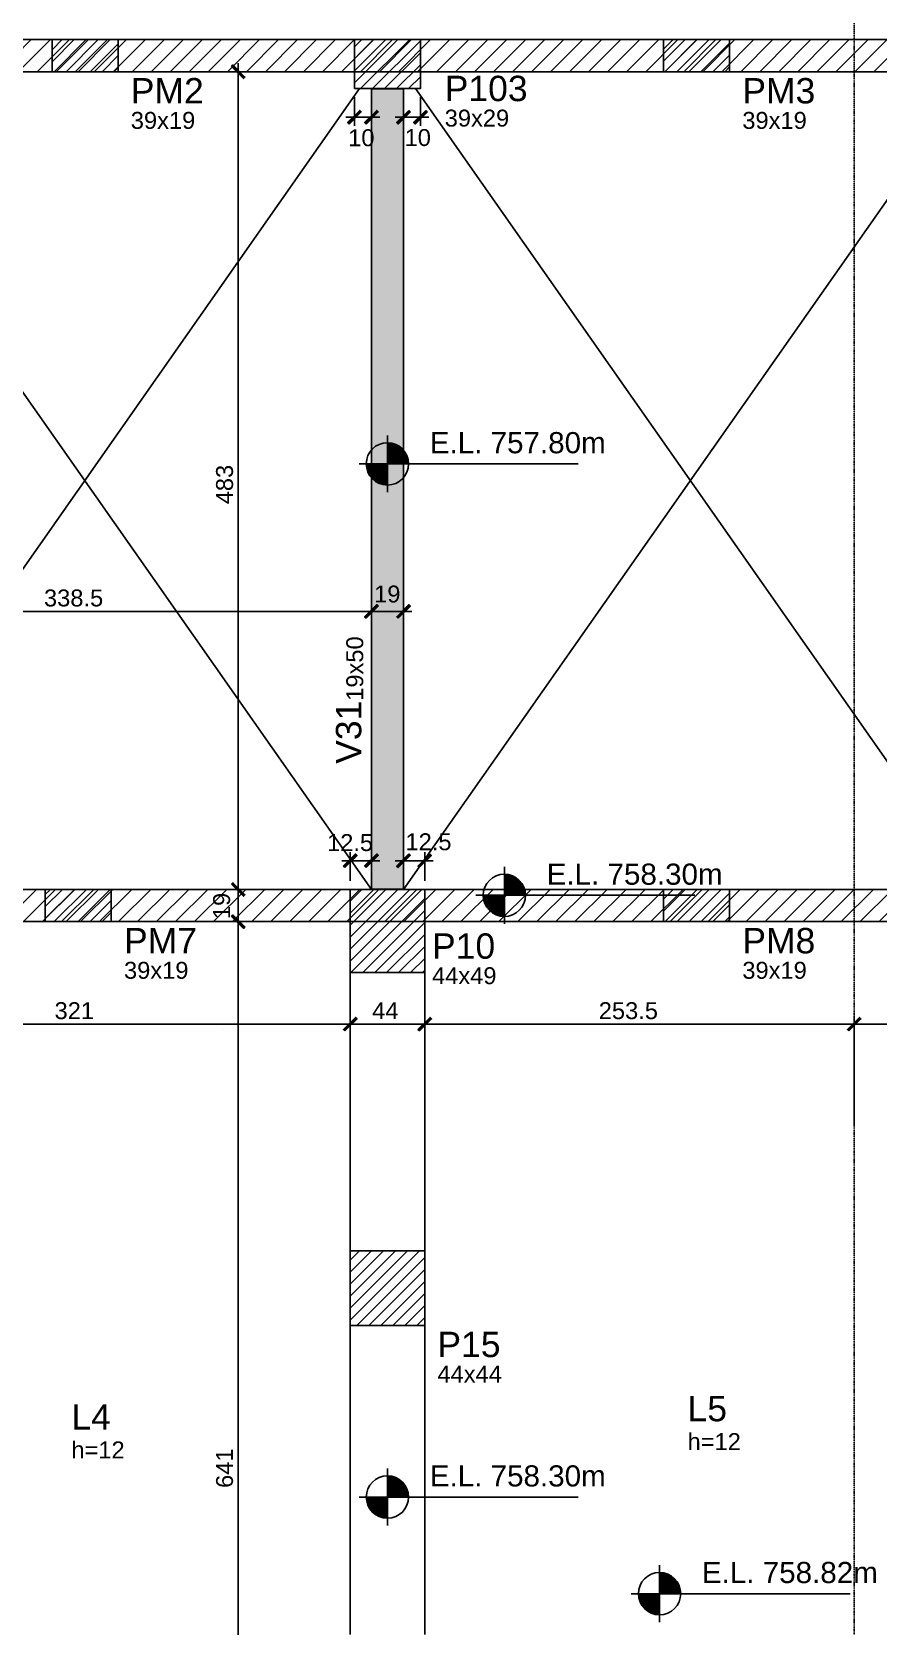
# Model space of a CAD drawing. Extents: x -1789 to 4156, y -3064 to 1391.
# Drawn here: x -516 to -17, y -24 to 918 of the extents above; entities that cross this region are included whole.
import ezdxf

# ---------------------------------------------------------------- set-up
doc = ezdxf.new("R2010")
doc.units = 0
doc.linetypes.add('ESTILO_TQS_0004', pattern=[1.09, 0.3, -0.15, 0.02, -0.15, 0.02, -0.15, 0.3])
for name, color, linetype in [('1', 1, 'CONTINUOUS'), ('2', 2, 'CONTINUOUS'), ('3', 3, 'CONTINUOUS'), ('4', 4, 'CONTINUOUS'), ('5', 5, 'CONTINUOUS'), ('57', 181, 'CONTINUOUS'), ('6', 6, 'CONTINUOUS')]:
    doc.layers.add(name, color=color, linetype=linetype)
doc.styles.add('TQS_ARIAL', font='arial.ttf')
pattern_1 = [(45, (-1788.6764, -3063.9896), (-5.61266, 5.61266), [])]

msp = doc.modelspace()

# ---------------------------------------------------------------- hatches: boundary and pattern name
at = {"layer": '6', "linetype": 'Continuous'}
h = msp.add_hatch(dxfattribs=at)
h.set_pattern_fill('ANSI31', color=256, scale=2.5)
h.set_pattern_definition(pattern_1)
h.paths.add_polyline_path([(-1036.9964, 406.2804), (-1055.9964, 406.2804), (-1055.9964, 913.2804), (1148.0036, 913.2804), (1148.0036, 57.2805), (1129.0036, 57.2805), (1129.0036, 894.2804), (-1016.9964, 894.2804), (-1016.9964, 884.2804), (-1036.4964, 884.2804), (-1036.9964, 884.2804)])
h = msp.add_hatch(dxfattribs=at)
h.set_pattern_fill('ANSI31', color=256, scale=2.5)
h.set_pattern_definition(pattern_1)
h.paths.add_polyline_path([(429.5036, 894.2804), (448.5036, 894.2804), (448.5036, 411.2804), (429.5036, 411.2804)])
h.paths.add_polyline_path([(-649.4964, 411.2804), (746.5036, 411.2804), (746.5036, 392.2804), (-649.4964, 392.2804)])

# ---------------------------------------------------------------- linework, layer by layer
at = {"layer": '1', "linetype": 'Continuous'}
for p, q in [((-484.9964, 903.7804), (-484.9964, 903.7804)), ((-394.65915, 899.2804), (-394.65915, 406.2804)), ((-306.4964, 898.7804), (-306.4964, 898.7804)), ((-123.9964, 903.7804), (-123.9964, 903.7804)), ((-654.4964, 411.2804), (-323.0047, 884.2804)), ((-647.4881, 884.2804), (-315.9964, 411.2804)), ((-325.9964, 879.2804), (-325.9964, 862.3715)), ((-315.9964, 879.2804), (-315.9964, 862.3715)), ((-296.9964, 411.2804), (34.4953, 884.2804)), ((-296.9964, 879.2804), (-296.9964, 862.3715)), ((-289.9881, 884.2804), (41.5036, 411.2804)), ((-286.9964, 879.2804), (-286.9964, 862.3715)), ((-330.9964, 867.3715), (-310.9964, 867.3715)), ((-281.9964, 867.3715), (-301.9964, 867.3715)), ((-659.4964, 575.44285), (-310.9964, 575.44285)), ((-320.9964, 575.44285), (-291.9964, 575.44285)), ((-328.4964, 416.2804), (-328.4964, 433.25485)), ((-315.9964, 416.2804), (-315.9964, 433.25485)), ((-296.9964, 416.2804), (-296.9964, 433.25485)), ((-284.4964, 416.2804), (-284.4964, 433.25485)), ((-333.4964, 428.25485), (-310.9964, 428.25485)), ((-279.4964, 428.25485), (-301.9964, 428.25485)), ((-394.65915, 416.2804), (-394.65915, 387.2804)), ((-488.9964, 401.7804), (-488.9964, 401.7804)), ((-394.65915, 397.2804), (-394.65915, -253.7196)), ((-123.9964, 401.7804), (-123.9964, 401.7804)), ((-306.4964, 386.7804), (-306.4964, 386.7804)), ((-654.4964, 331.6869), (-323.4964, 331.6869)), ((-333.4964, 331.6869), (-279.4964, 331.6869)), ((-328.4964, 285.0304), (-328.4964, 336.6869)), ((-328.4964, 285.0304), (-328.4964, 336.6869)), ((-289.4964, 331.6869), (-25.9964, 331.6869)), ((-284.4964, 285.0304), (-284.4964, 336.6869)), ((-284.4964, 285.0304), (-284.4964, 336.6869)), ((-35.9964, 331.6869), (41.5036, 331.6869)), ((-30.9964, 274.1067), (-30.9964, 336.6869)), ((-30.9964, 274.1067), (-30.9964, 336.6869)), ((-306.4964, 175.7804), (-306.4964, 175.7804))]:
    msp.add_line(p, q, dxfattribs=at)
for points in [[(-398.63715, 897.37455), (-391.4919, 890.22925), (-390.608, 891.11315), (-397.75325, 898.25845), (-398.63715, 897.37455)], [(-329.09055, 863.3935), (-321.94525, 870.53875), (-322.82915, 871.42265), (-329.97445, 864.27735), (-329.09055, 863.3935)], [(-319.09055, 863.3935), (-311.94525, 870.53875), (-312.82915, 871.42265), (-319.97445, 864.27735), (-319.09055, 863.3935)], [(-293.90225, 871.34955), (-301.04755, 864.20425), (-300.16365, 863.3204), (-293.01835, 870.46565), (-293.90225, 871.34955)], [(-283.90225, 871.34955), (-291.04755, 864.20425), (-290.16365, 863.3204), (-283.01835, 870.46565), (-283.90225, 871.34955)], [(-319.09055, 571.46485), (-311.94525, 578.6101), (-312.82915, 579.494), (-319.97445, 572.3487), (-319.09055, 571.46485)], [(-319.09055, 571.46485), (-311.94525, 578.6101), (-312.82915, 579.494), (-319.97445, 572.3487), (-319.09055, 571.46485)], [(-300.09055, 571.46485), (-292.94525, 578.6101), (-293.82915, 579.494), (-300.97445, 572.3487), (-300.09055, 571.46485)], [(-331.59055, 424.27685), (-324.44525, 431.4221), (-325.32915, 432.306), (-332.47445, 425.16075), (-331.59055, 424.27685)], [(-319.09055, 424.27685), (-311.94525, 431.4221), (-312.82915, 432.306), (-319.97445, 425.16075), (-319.09055, 424.27685)], [(-293.90225, 432.2329), (-301.04755, 425.0876), (-300.16365, 424.20375), (-293.01835, 431.349), (-293.90225, 432.2329)], [(-281.40225, 432.2329), (-288.54755, 425.0876), (-287.66365, 424.20375), (-280.51835, 431.349), (-281.40225, 432.2329)], [(-398.63715, 414.37455), (-391.4919, 407.22925), (-390.608, 408.11315), (-397.75325, 415.25845), (-398.63715, 414.37455)], [(-398.63715, 414.37455), (-391.4919, 407.22925), (-390.608, 408.11315), (-397.75325, 415.25845), (-398.63715, 414.37455)], [(-398.63715, 395.37455), (-391.4919, 388.22925), (-390.608, 389.11315), (-397.75325, 396.25845), (-398.63715, 395.37455)], [(-398.63715, 395.37455), (-391.4919, 388.22925), (-390.608, 389.11315), (-397.75325, 396.25845), (-398.63715, 395.37455)], [(-331.59055, 327.7089), (-324.44525, 334.85415), (-325.32915, 335.73805), (-332.47445, 328.5928), (-331.59055, 327.7089)], [(-331.59055, 327.7089), (-324.44525, 334.85415), (-325.32915, 335.73805), (-332.47445, 328.5928), (-331.59055, 327.7089)], [(-287.59055, 327.7089), (-280.44525, 334.85415), (-281.32915, 335.73805), (-288.47445, 328.5928), (-287.59055, 327.7089)], [(-287.59055, 327.7089), (-280.44525, 334.85415), (-281.32915, 335.73805), (-288.47445, 328.5928), (-287.59055, 327.7089)], [(-34.09055, 327.7089), (-26.94525, 334.85415), (-27.82915, 335.73805), (-34.97445, 328.5928), (-34.09055, 327.7089)], [(-34.09055, 327.7089), (-26.94525, 334.85415), (-27.82915, 335.73805), (-34.97445, 328.5928), (-34.09055, 327.7089)]]:
    msp.add_lwpolyline(points, dxfattribs=at)
for points in [[(-398.63715, 897.37455), (-390.608, 891.11315), (-397.75325, 898.25845)], [(-398.63715, 897.37455), (-397.75325, 898.25845), (-398.63715, 897.37455)], [(-398.63715, 897.37455), (-391.4919, 890.22925), (-390.608, 891.11315)], [(-329.09055, 863.3935), (-322.82915, 871.42265), (-329.97445, 864.27735)], [(-329.09055, 863.3935), (-321.94525, 870.53875), (-322.82915, 871.42265)], [(-319.09055, 863.3935), (-312.82915, 871.42265), (-319.97445, 864.27735)], [(-319.09055, 863.3935), (-311.94525, 870.53875), (-312.82915, 871.42265)], [(-293.90225, 871.34955), (-301.04755, 864.20425), (-300.16365, 863.3204)], [(-293.90225, 871.34955), (-300.16365, 863.3204), (-293.01835, 870.46565)], [(-293.90225, 871.34955), (-293.01835, 870.46565), (-293.90225, 871.34955)], [(-283.90225, 871.34955), (-291.04755, 864.20425), (-290.16365, 863.3204)], [(-283.90225, 871.34955), (-290.16365, 863.3204), (-283.01835, 870.46565)], [(-283.90225, 871.34955), (-283.01835, 870.46565), (-283.90225, 871.34955)], [(-329.09055, 863.3935), (-329.97445, 864.27735), (-329.09055, 863.3935)], [(-319.09055, 863.3935), (-319.97445, 864.27735), (-319.09055, 863.3935)], [(-319.09055, 571.46485), (-312.82915, 579.494), (-319.97445, 572.3487)], [(-319.09055, 571.46485), (-312.82915, 579.494), (-319.97445, 572.3487)], [(-319.09055, 571.46485), (-311.94525, 578.6101), (-312.82915, 579.494)], [(-319.09055, 571.46485), (-311.94525, 578.6101), (-312.82915, 579.494)], [(-300.09055, 571.46485), (-293.82915, 579.494), (-300.97445, 572.3487)], [(-300.09055, 571.46485), (-292.94525, 578.6101), (-293.82915, 579.494)], [(-319.09055, 571.46485), (-319.97445, 572.3487), (-319.09055, 571.46485)], [(-319.09055, 571.46485), (-319.97445, 572.3487), (-319.09055, 571.46485)], [(-300.09055, 571.46485), (-300.97445, 572.3487), (-300.09055, 571.46485)], [(-331.59055, 424.27685), (-325.32915, 432.306), (-332.47445, 425.16075)], [(-331.59055, 424.27685), (-332.47445, 425.16075), (-331.59055, 424.27685)], [(-331.59055, 424.27685), (-324.44525, 431.4221), (-325.32915, 432.306)], [(-319.09055, 424.27685), (-312.82915, 432.306), (-319.97445, 425.16075)], [(-319.09055, 424.27685), (-319.97445, 425.16075), (-319.09055, 424.27685)], [(-319.09055, 424.27685), (-311.94525, 431.4221), (-312.82915, 432.306)], [(-293.90225, 432.2329), (-301.04755, 425.0876), (-300.16365, 424.20375)], [(-293.90225, 432.2329), (-300.16365, 424.20375), (-293.01835, 431.349)], [(-293.90225, 432.2329), (-293.01835, 431.349), (-293.90225, 432.2329)], [(-281.40225, 432.2329), (-288.54755, 425.0876), (-287.66365, 424.20375)], [(-281.40225, 432.2329), (-287.66365, 424.20375), (-280.51835, 431.349)], [(-281.40225, 432.2329), (-280.51835, 431.349), (-281.40225, 432.2329)], [(-398.63715, 414.37455), (-390.608, 408.11315), (-397.75325, 415.25845)], [(-398.63715, 414.37455), (-397.75325, 415.25845), (-398.63715, 414.37455)], [(-398.63715, 414.37455), (-390.608, 408.11315), (-397.75325, 415.25845)], [(-398.63715, 414.37455), (-397.75325, 415.25845), (-398.63715, 414.37455)], [(-398.63715, 414.37455), (-391.4919, 407.22925), (-390.608, 408.11315)], [(-398.63715, 414.37455), (-391.4919, 407.22925), (-390.608, 408.11315)], [(-398.63715, 395.37455), (-390.608, 389.11315), (-397.75325, 396.25845)], [(-398.63715, 395.37455), (-397.75325, 396.25845), (-398.63715, 395.37455)], [(-398.63715, 395.37455), (-390.608, 389.11315), (-397.75325, 396.25845)], [(-398.63715, 395.37455), (-397.75325, 396.25845), (-398.63715, 395.37455)], [(-398.63715, 395.37455), (-391.4919, 388.22925), (-390.608, 389.11315)], [(-398.63715, 395.37455), (-391.4919, 388.22925), (-390.608, 389.11315)], [(-331.59055, 327.7089), (-325.32915, 335.73805), (-332.47445, 328.5928)], [(-331.59055, 327.7089), (-325.32915, 335.73805), (-332.47445, 328.5928)], [(-331.59055, 327.7089), (-324.44525, 334.85415), (-325.32915, 335.73805)], [(-331.59055, 327.7089), (-324.44525, 334.85415), (-325.32915, 335.73805)], [(-287.59055, 327.7089), (-281.32915, 335.73805), (-288.47445, 328.5928)], [(-287.59055, 327.7089), (-281.32915, 335.73805), (-288.47445, 328.5928)], [(-287.59055, 327.7089), (-280.44525, 334.85415), (-281.32915, 335.73805)], [(-287.59055, 327.7089), (-280.44525, 334.85415), (-281.32915, 335.73805)], [(-34.09055, 327.7089), (-27.82915, 335.73805), (-34.97445, 328.5928)], [(-34.09055, 327.7089), (-27.82915, 335.73805), (-34.97445, 328.5928)], [(-34.09055, 327.7089), (-26.94525, 334.85415), (-27.82915, 335.73805)], [(-34.09055, 327.7089), (-26.94525, 334.85415), (-27.82915, 335.73805)], [(-331.59055, 327.7089), (-332.47445, 328.5928), (-331.59055, 327.7089)], [(-331.59055, 327.7089), (-332.47445, 328.5928), (-331.59055, 327.7089)], [(-287.59055, 327.7089), (-288.47445, 328.5928), (-287.59055, 327.7089)], [(-287.59055, 327.7089), (-288.47445, 328.5928), (-287.59055, 327.7089)], [(-34.09055, 327.7089), (-34.97445, 328.5928), (-34.09055, 327.7089)], [(-34.09055, 327.7089), (-34.97445, 328.5928), (-34.09055, 327.7089)]]:
    msp.add_solid(points, dxfattribs=at)
at = {"layer": '2', "linetype": 'ESTILO_TQS_0004'}
msp.add_line((-30.9964, 1022.4371), (-30.9964, -2240.09335), dxfattribs=at)
at = {"layer": '2', "linetype": 'Continuous'}
for p, q in [((-504.4964, 900.1251), (-491.3411, 913.2804)), ((-504.4964, 907.19615), (-498.41215, 913.2804)), ((-504.4964, 913.2804), (-504.4964, 913.2804)), ((-504.4964, 913.2804), (-504.4964, 913.2804)), ((-503.27005, 894.2804), (-484.27005, 913.2804)), ((-496.19895, 894.2804), (-477.19895, 913.2804)), ((-489.1279, 894.2804), (-470.1279, 913.2804)), ((-482.05685, 894.2804), (-465.4964, 910.84085)), ((-465.4964, 913.2804), (-465.4964, 913.2804)), ((-465.4964, 913.2804), (-465.4964, 913.2804)), ((-325.9964, 887.70625), (-300.42225, 913.2804)), ((-325.9964, 894.77735), (-307.49335, 913.2804)), ((-325.9964, 901.8484), (-314.5644, 913.2804)), ((-325.9964, 908.91945), (-321.63545, 913.2804)), ((-325.9964, 913.2804), (-325.9964, 913.2804)), ((-325.9964, 913.2804), (-325.9964, 913.2804)), ((-322.3512, 884.2804), (-293.3512, 913.2804)), ((-315.28015, 884.2804), (-286.9964, 912.56415)), ((-308.20905, 884.2804), (-286.9964, 905.49305)), ((-286.9964, 913.2804), (-286.9964, 913.2804)), ((-286.9964, 913.2804), (-286.9964, 913.2804)), ((-143.4964, 900.50065), (-130.71665, 913.2804)), ((-143.4964, 907.5717), (-137.7877, 913.2804)), ((-143.4964, 913.2804), (-143.4964, 913.2804)), ((-143.4964, 913.2804), (-143.4964, 913.2804)), ((-142.64555, 894.2804), (-123.64555, 913.2804)), ((-135.5745, 894.2804), (-116.5745, 913.2804)), ((-128.50345, 894.2804), (-109.50345, 913.2804)), ((-121.43235, 894.2804), (-104.4964, 911.21635)), ((-114.3613, 894.2804), (-104.4964, 904.1453)), ((-104.4964, 913.2804), (-104.4964, 913.2804)), ((-30.9964, 913.2804), (-30.9964, 913.2804)), ((-474.98575, 894.2804), (-465.4964, 903.76975)), ((-467.9147, 894.2804), (-465.4964, 896.6987)), ((-301.138, 884.2804), (-286.9964, 898.422)), ((-107.29025, 894.2804), (-104.4964, 897.07425)), ((-394.65915, 894.2804), (-394.65915, 894.2804)), ((-294.06695, 884.2804), (-286.9964, 891.35095)), ((-325.9964, 884.2804), (-325.9964, 884.2804)), ((-315.9964, 884.2804), (-315.9964, 884.2804)), ((-296.9964, 884.2804), (-296.9964, 884.2804)), ((-286.9964, 884.2804), (-286.9964, 884.2804)), ((-306.4964, 662.6685), (-306.4964, 679.44775)), ((-306.4964, 675.1685), (-306.4964, 650.1685)), ((-306.4964, 674.56115), (-302.6637, 674.56115)), ((-306.4964, 673.7683), (-300.76215, 673.7683)), ((-306.4964, 672.97545), (-299.43125, 672.97545)), ((-306.4964, 672.1826), (-298.3889, 672.1826)), ((-306.4964, 671.3898), (-297.5476, 671.3898)), ((-306.4964, 670.59695), (-296.8414, 670.59695)), ((-306.4964, 669.8041), (-296.2332, 669.8041)), ((-306.4964, 669.01125), (-295.72515, 669.01125)), ((-306.4964, 662.6685), (-323.2757, 662.6685)), ((-306.49645, 661.8757), (-318.99645, 661.8757)), ((-318.9964, 662.6685), (-293.9964, 662.6685)), ((-306.49645, 661.08285), (-318.89545, 661.08285)), ((-306.49645, 660.29), (-318.7681, 660.29)), ((-306.49645, 659.49715), (-318.58745, 659.49715)), ((-306.4964, 668.2184), (-295.296, 668.2184)), ((-306.4964, 667.42555), (-294.93695, 667.42555)), ((-306.4964, 666.6327), (-294.64165, 666.6327)), ((-306.4964, 665.8399), (-294.4054, 665.8399)), ((-306.4964, 665.04705), (-294.2248, 665.04705)), ((-306.4964, 664.2542), (-294.0974, 664.2542)), ((-306.4964, 663.46135), (-294.0222, 663.46135)), ((-306.4964, 662.6685), (-193.9964, 662.6685)), ((-306.4964, 662.6685), (-306.4964, 645.8892)), ((-306.49645, 658.70435), (-318.3512, 658.70435)), ((-306.49645, 657.91145), (-318.0559, 657.91145)), ((-306.49645, 657.11865), (-317.69685, 657.11865)), ((-306.49645, 656.3258), (-317.26765, 656.3258)), ((-306.49645, 655.53295), (-316.75965, 655.53295)), ((-306.49645, 654.7401), (-316.16025, 654.7401)), ((-306.49645, 653.9473), (-315.4513, 653.9473)), ((-306.49645, 653.1544), (-314.60395, 653.1544)), ((-306.49645, 652.3616), (-313.5687, 652.3616)), ((-306.49645, 651.56875), (-312.2449, 651.56875)), ((-306.49645, 650.7759), (-310.3455, 650.7759)), ((-315.9964, 575.44285), (-315.9964, 575.44285)), ((-315.9964, 575.44285), (-315.9964, 575.44285)), ((-296.9964, 575.44285), (-296.9964, 575.44285)), ((-237.48435, 407.80745), (-237.48435, 424.58675)), ((-237.48435, 420.30745), (-237.48435, 395.30745)), ((-237.48435, 419.7001), (-233.65165, 419.7001)), ((-237.48435, 418.90725), (-231.7501, 418.90725)), ((-237.48435, 418.1144), (-230.4192, 418.1144)), ((-237.48435, 417.32155), (-229.37685, 417.32155)), ((-237.48435, 416.52875), (-228.53555, 416.52875)), ((-237.48435, 415.7359), (-227.82935, 415.7359)), ((-237.48435, 414.94305), (-227.22115, 414.94305)), ((-508.4964, 394.0793), (-491.2953, 411.2804)), ((-508.4964, 401.15035), (-498.36635, 411.2804)), ((-508.4964, 408.2214), (-505.4374, 411.2804)), ((-503.2242, 392.2804), (-484.2242, 411.2804)), ((-496.15315, 392.2804), (-477.15315, 411.2804)), ((-489.0821, 392.2804), (-470.0821, 411.2804)), ((-394.65915, 411.2804), (-394.65915, 411.2804)), ((-394.65915, 411.2804), (-394.65915, 411.2804)), ((-328.4964, 369.0183), (-286.2343, 411.2804)), ((-328.4964, 376.0894), (-293.3054, 411.2804)), ((-328.4964, 383.16045), (-300.37645, 411.2804)), ((-328.4964, 390.2315), (-307.4475, 411.2804)), ((-328.4964, 397.3026), (-314.5186, 411.2804)), ((-328.4964, 404.37365), (-321.58965, 411.2804)), ((-328.4964, 411.2804), (-328.4964, 411.2804)), ((-328.16325, 362.2804), (-284.4964, 405.94725)), ((-315.9964, 411.2804), (-315.9964, 411.2804)), ((-296.9964, 411.2804), (-296.9964, 411.2804)), ((-284.4964, 411.2804), (-284.4964, 411.2804)), ((-237.48435, 407.80745), (-254.26365, 407.80745)), ((-237.4844, 407.01465), (-249.9844, 407.01465)), ((-249.98435, 407.80745), (-224.98435, 407.80745)), ((-237.4844, 406.2218), (-249.8834, 406.2218)), ((-237.4844, 405.42895), (-249.75605, 405.42895)), ((-237.48435, 414.1502), (-226.71315, 414.1502)), ((-237.48435, 413.35735), (-226.28395, 413.35735)), ((-237.48435, 412.5645), (-225.9249, 412.5645)), ((-237.48435, 411.77165), (-225.6296, 411.77165)), ((-237.48435, 410.97885), (-225.39335, 410.97885)), ((-237.48435, 410.186), (-225.21275, 410.186)), ((-237.48435, 409.39315), (-225.08535, 409.39315)), ((-237.48435, 408.6003), (-225.01015, 408.6003)), ((-237.48435, 407.80745), (-124.98435, 407.80745)), ((-237.48435, 407.80745), (-237.48435, 391.0282)), ((-143.4964, 398.45485), (-130.67085, 411.2804)), ((-143.4964, 405.5259), (-137.7419, 411.2804)), ((-142.59975, 392.2804), (-123.59975, 411.2804)), ((-135.5287, 392.2804), (-116.5287, 411.2804)), ((-128.4576, 392.2804), (-109.4576, 411.2804)), ((-121.38655, 392.2804), (-104.4964, 409.17055)), ((-482.011, 392.2804), (-469.4964, 404.795)), ((-474.93995, 392.2804), (-469.4964, 397.72395)), ((-321.0922, 362.2804), (-284.4964, 398.8762)), ((-237.4844, 404.6361), (-249.5754, 404.6361)), ((-237.4844, 403.8433), (-249.33915, 403.8433)), ((-237.4844, 403.0504), (-249.04385, 403.0504)), ((-237.4844, 402.2576), (-248.6848, 402.2576)), ((-237.4844, 401.46475), (-248.25565, 401.46475)), ((-237.4844, 400.6719), (-247.7476, 400.6719)), ((-237.4844, 399.87905), (-247.1482, 399.87905)), ((-237.4844, 399.08625), (-246.43925, 399.08625)), ((-237.4844, 398.29335), (-245.5919, 398.29335)), ((-237.4844, 397.50055), (-244.55665, 397.50055)), ((-237.4844, 396.7077), (-243.23285, 396.7077)), ((-237.4844, 395.91485), (-241.3335, 395.91485)), ((-114.3155, 392.2804), (-104.4964, 402.0995)), ((-394.65915, 392.2804), (-394.65915, 392.2804)), ((-394.65915, 392.2804), (-394.65915, 392.2804)), ((-314.0211, 362.2804), (-284.4964, 391.8051)), ((-107.2444, 392.2804), (-104.4964, 395.0284)), ((-306.95005, 362.2804), (-284.4964, 384.73405)), ((-299.879, 362.2804), (-284.4964, 377.663)), ((-292.8079, 362.2804), (-284.4964, 370.5919)), ((-285.73685, 362.2804), (-284.4964, 363.52085)), ((-328.4964, 280.0304), (-328.4964, 280.0304)), ((-328.4964, 280.0304), (-328.4964, 280.0304)), ((-284.4964, 280.0304), (-284.4964, 280.0304)), ((-284.4964, 280.0304), (-284.4964, 280.0304)), ((-30.9964, 269.1067), (-30.9964, 269.1067)), ((-30.9964, 269.1067), (-30.9964, 269.1067)), ((-328.4964, 156.8863), (-287.6023, 197.7804)), ((-328.4964, 163.95735), (-294.67335, 197.7804)), ((-328.4964, 171.0284), (-301.7444, 197.7804)), ((-328.4964, 178.0995), (-308.8155, 197.7804)), ((-328.4964, 185.17055), (-315.88655, 197.7804)), ((-328.4964, 192.24165), (-322.9576, 197.7804)), ((-324.5312, 153.7804), (-284.4964, 193.8152)), ((-317.46015, 153.7804), (-284.4964, 186.74415)), ((-310.3891, 153.7804), (-284.4964, 179.6731)), ((-303.318, 153.7804), (-284.4964, 172.602)), ((-296.24695, 153.7804), (-284.4964, 165.53095)), ((-289.1759, 153.7804), (-284.4964, 158.4599)), ((-306.4964, 52.3896), (-306.4964, 69.1689)), ((-306.4964, 64.8896), (-306.4964, 39.8896)), ((-306.4964, 64.28225), (-302.6637, 64.28225)), ((-306.4964, 63.4894), (-300.76215, 63.4894)), ((-306.4964, 62.69655), (-299.43125, 62.69655)), ((-306.4964, 61.9037), (-298.3889, 61.9037)), ((-306.4964, 61.1109), (-297.5476, 61.1109)), ((-306.4964, 60.31805), (-296.8414, 60.31805)), ((-306.4964, 59.5252), (-296.2332, 59.5252)), ((-306.4964, 58.73235), (-295.72515, 58.73235)), ((-306.4964, 57.9395), (-295.296, 57.9395)), ((-306.4964, 57.14665), (-294.93695, 57.14665)), ((-306.4964, 52.3896), (-323.2757, 52.3896)), ((-306.49645, 51.5968), (-318.99645, 51.5968)), ((-318.9964, 52.3896), (-293.9964, 52.3896)), ((-306.49645, 50.80395), (-318.89545, 50.80395)), ((-306.49645, 50.0111), (-318.7681, 50.0111)), ((-306.49645, 49.21825), (-318.58745, 49.21825)), ((-306.49645, 48.42545), (-318.3512, 48.42545)), ((-306.49645, 47.63255), (-318.0559, 47.63255)), ((-306.4964, 56.3538), (-294.64165, 56.3538)), ((-306.4964, 55.561), (-294.4054, 55.561)), ((-306.4964, 54.76815), (-294.2248, 54.76815)), ((-306.4964, 53.9753), (-294.0974, 53.9753)), ((-306.4964, 53.18245), (-294.0222, 53.18245)), ((-306.4964, 52.3896), (-193.9964, 52.3896)), ((-306.4964, 52.3896), (-306.4964, 35.61035)), ((-306.49645, 46.83975), (-317.69685, 46.83975)), ((-306.49645, 46.0469), (-317.26765, 46.0469)), ((-306.49645, 45.25405), (-316.75965, 45.25405)), ((-306.49645, 44.4612), (-316.16025, 44.4612)), ((-306.49645, 43.6684), (-315.4513, 43.6684)), ((-306.49645, 42.8755), (-314.60395, 42.8755)), ((-306.49645, 42.0827), (-313.5687, 42.0827)), ((-306.49645, 41.28985), (-312.2449, 41.28985)), ((-306.49645, 40.497), (-310.3455, 40.497)), ((-145.86195, -4.66965), (-145.86195, 12.10965)), ((-145.86195, 7.83035), (-145.86195, -17.16965)), ((-145.86195, 7.223), (-142.0293, 7.223)), ((-145.86195, 6.43015), (-140.12775, 6.43015)), ((-145.86195, 5.6373), (-138.79685, 5.6373)), ((-145.86195, 4.84445), (-137.75445, 4.84445)), ((-145.86195, 4.05165), (-136.91315, 4.05165)), ((-145.86195, 3.2588), (-136.20695, 3.2588)), ((-145.86195, 2.46595), (-135.59875, 2.46595)), ((-145.86195, 1.6731), (-135.09075, 1.6731)), ((-145.86195, 0.88025), (-134.6616, 0.88025)), ((-145.86195, 0.0874), (-134.3025, 0.0874)), ((-145.86195, -4.66965), (-162.64125, -4.66965)), ((-145.862, -5.46245), (-158.362, -5.46245)), ((-158.36195, -4.66965), (-133.36195, -4.66965)), ((-145.862, -6.2553), (-158.261, -6.2553)), ((-145.862, -7.04815), (-158.13365, -7.04815)), ((-145.862, -7.841), (-157.95305, -7.841)), ((-145.862, -8.6338), (-157.71675, -8.6338)), ((-145.86195, -0.70545), (-134.0072, -0.70545)), ((-145.86195, -1.49825), (-133.77095, -1.49825)), ((-145.86195, -2.2911), (-133.59035, -2.2911)), ((-145.86195, -3.08395), (-133.46295, -3.08395)), ((-145.86195, -3.8768), (-133.38775, -3.8768)), ((-145.86195, -4.66965), (-33.36195, -4.66965)), ((-145.86195, -4.66965), (-145.86195, -21.44895)), ((-145.862, -9.4267), (-157.42145, -9.4267)), ((-145.862, -10.2195), (-157.0624, -10.2195)), ((-145.862, -11.01235), (-156.63325, -11.01235)), ((-145.862, -11.8052), (-156.1252, -11.8052)), ((-145.862, -12.59805), (-155.52585, -12.59805)), ((-145.862, -13.39085), (-154.81685, -13.39085)), ((-145.862, -14.18375), (-153.96955, -14.18375)), ((-145.862, -14.97655), (-152.93425, -14.97655)), ((-145.862, -15.7694), (-151.61045, -15.7694)), ((-145.862, -16.56225), (-149.7111, -16.56225))]:
    msp.add_line(p, q, dxfattribs=at)
for centre in [(-306.4964, 662.6685), (-237.48435, 407.80745), (-306.4964, 52.3896), (-145.86195, -4.66965)]:
    msp.add_circle(centre, 12.5, dxfattribs=at)
at = {"layer": '3', "linetype": 'Continuous'}
msp.add_line((-403.57505, 328.72485), (-403.57505, 328.72485), dxfattribs=at)
for points in [[(-504.4964, 913.2804), (-644.4964, 913.2804)], [(-325.9964, 913.2804), (-465.4964, 913.2804)], [(-143.4964, 913.2804), (-286.9964, 913.2804)], [(31.5036, 913.2804), (-104.4964, 913.2804)], [(-644.4964, 894.2804), (-504.4964, 894.2804)], [(-465.4964, 894.2804), (-325.9964, 894.2804)], [(-286.9964, 894.2804), (-143.4964, 894.2804)], [(-104.4964, 894.2804), (31.5036, 894.2804)], [(-315.9964, 884.2804), (-315.9964, 411.2804)], [(-296.9964, 411.2804), (-296.9964, 884.2804)], [(-508.4964, 411.2804), (-649.4964, 411.2804)], [(-328.4964, 411.2804), (-469.4964, 411.2804)], [(-143.4964, 411.2804), (-284.4964, 411.2804)], [(36.5036, 411.2804), (-104.4964, 411.2804)], [(-649.4964, 392.2804), (-508.4964, 392.2804)], [(-469.4964, 392.2804), (-328.4964, 392.2804)], [(-284.4964, 392.2804), (-143.4964, 392.2804)], [(-104.4964, 392.2804), (36.5036, 392.2804)], [(-328.4964, 362.2804), (-328.4964, 197.7804)], [(-284.4964, 197.7804), (-284.4964, 362.2804)], [(-328.4964, 153.7804), (-328.4964, -28.7196)], [(-284.4964, -28.7196), (-284.4964, 153.7804)]]:
    msp.add_lwpolyline(points, dxfattribs=at)
at = {"layer": '5', "linetype": 'Continuous'}
for points in [[(-504.4964, 894.2804), (-465.4964, 894.2804), (-465.4964, 913.2804), (-504.4964, 913.2804), (-504.4964, 894.2804)], [(-325.9964, 884.2804), (-286.9964, 884.2804), (-286.9964, 913.2804), (-325.9964, 913.2804), (-325.9964, 884.2804)], [(-143.4964, 894.2804), (-104.4964, 894.2804), (-104.4964, 913.2804), (-143.4964, 913.2804), (-143.4964, 894.2804)], [(-508.4964, 392.2804), (-469.4964, 392.2804), (-469.4964, 411.2804), (-508.4964, 411.2804), (-508.4964, 392.2804)], [(-328.4964, 362.2804), (-284.4964, 362.2804), (-284.4964, 411.2804), (-328.4964, 411.2804), (-328.4964, 362.2804)], [(-143.4964, 392.2804), (-104.4964, 392.2804), (-104.4964, 411.2804), (-143.4964, 411.2804), (-143.4964, 392.2804)], [(-328.4964, 153.7804), (-284.4964, 153.7804), (-284.4964, 197.7804), (-328.4964, 197.7804), (-328.4964, 153.7804)]]:
    msp.add_lwpolyline(points, dxfattribs=at)
at = {"layer": '57', "linetype": 'Continuous'}
msp.add_lwpolyline([(-315.9964, 411.3804), (-296.9964, 411.3804), (-296.9964, 884.1804), (-315.9964, 884.1804), (-315.9964, 411.3804)], dxfattribs=at)
for points in [[(-315.9964, 411.3804), (-296.9964, 411.3804), (-296.9964, 884.1804)], [(-315.9964, 411.3804), (-296.9964, 884.1804), (-315.9964, 884.1804)], [(-315.9964, 411.3804), (-315.9964, 884.1804), (-315.9964, 411.3804)]]:
    msp.add_solid(points, dxfattribs=at)
at = {"layer": '6', "linetype": 'Continuous'}
msp.add_line((746.5036, 392.2804), (-649.4964, 392.2804), dxfattribs=at)
msp.add_lwpolyline([(-1036.9964, 406.2804), (-1055.9964, 406.2804), (-1055.9964, 913.2804), (1148.0036, 913.2804), (1148.0036, 57.2805), (1129.0036, 57.2805), (1129.0036, 894.2804), (-1016.9964, 894.2804), (-1016.9964, 884.2804), (-1036.4964, 884.2804), (-1036.9964, 884.2804), (-1036.9964, 406.2804)], dxfattribs=at)
msp.add_lwpolyline([(-649.4964, 411.2804), (746.5036, 411.2804), (746.5036, 392.2804), (-649.4964, 392.2804)], close=True, dxfattribs=at)

# ---------------------------------------------------------------- texts
at = {"layer": '2', "linetype": 'Continuous', "style": 'TQS_ARIAL'}
for s, height, p in [('39x19', 10, (-457.9964, 860.5304)), ('39x29', 10, (-272.6827, 861.8866)), ('39x19', 10, (-96.9964, 860.5304)), ('10', 10, (-329.65815, 850.28735)), ('10', 10, (-296.3733, 850.3944)), ('E.L. 757.80m', 12.5, (-281.4964, 668.9185)), ('338.5', 10, (-509.2464, 578.44285)), ('19', 10, (-314.35065, 580.79745)), ('12.5', 10, (-342.14535, 433.9596)), ('12.5', 10, (-295.83955, 434.4407)), ('E.L. 758.30m', 12.5, (-212.48435, 414.05745)), ('39x19', 10, (-461.9964, 358.5304)), ('39x19', 10, (-96.9964, 358.5304)), ('44x49', 10, (-280.16715, 355.33775)), ('321', 10, (-502.9964, 334.6869)), ('44', 10, (-315.4964, 334.6869)), ('253.5', 10, (-181.7464, 334.6869)), ('44x44', 10, (-276.9964, 120.0304)), ('h=12', 10, (-493.07755, 75.2531)), ('h=12', 10, (-129.3305, 80.1552)), ('E.L. 758.30m', 12.5, (-281.4964, 58.6396)), ('E.L. 758.82m', 12.5, (-120.86195, 1.58035))]:
    msp.add_text(s, height=height, dxfattribs=at).set_placement(p)
for s, p in [('483', (-397.65915, 638.7804)), ('19x50', (-320.7906, 522.71795)), ('19', (-399.3953, 393.75995)), ('641', (-397.65915, 57.7804))]:
    msp.add_text(s, height=10, rotation=90, dxfattribs=at).set_placement(p)
at = {"layer": '4', "linetype": 'Continuous', "style": 'TQS_ARIAL'}
for s, p in [('PM2', (-457.9964, 875.5304)), ('P103', (-272.6827, 876.8866)), ('PM3', (-96.9964, 875.5304)), ('PM7', (-461.9964, 373.5304)), ('PM8', (-96.9964, 373.5304)), ('P10', (-280.16715, 370.33775)), ('P15', (-276.9964, 135.0304)), ('L4', (-493.07755, 92.2531)), ('L5', (-129.3305, 97.1552))]:
    msp.add_text(s, height=15, dxfattribs=at).set_placement(p)
msp.add_text('V31', height=15, rotation=90, dxfattribs=at).set_placement((-321.93065, 485.48585))

doc.saveas('drawing.dxf')
